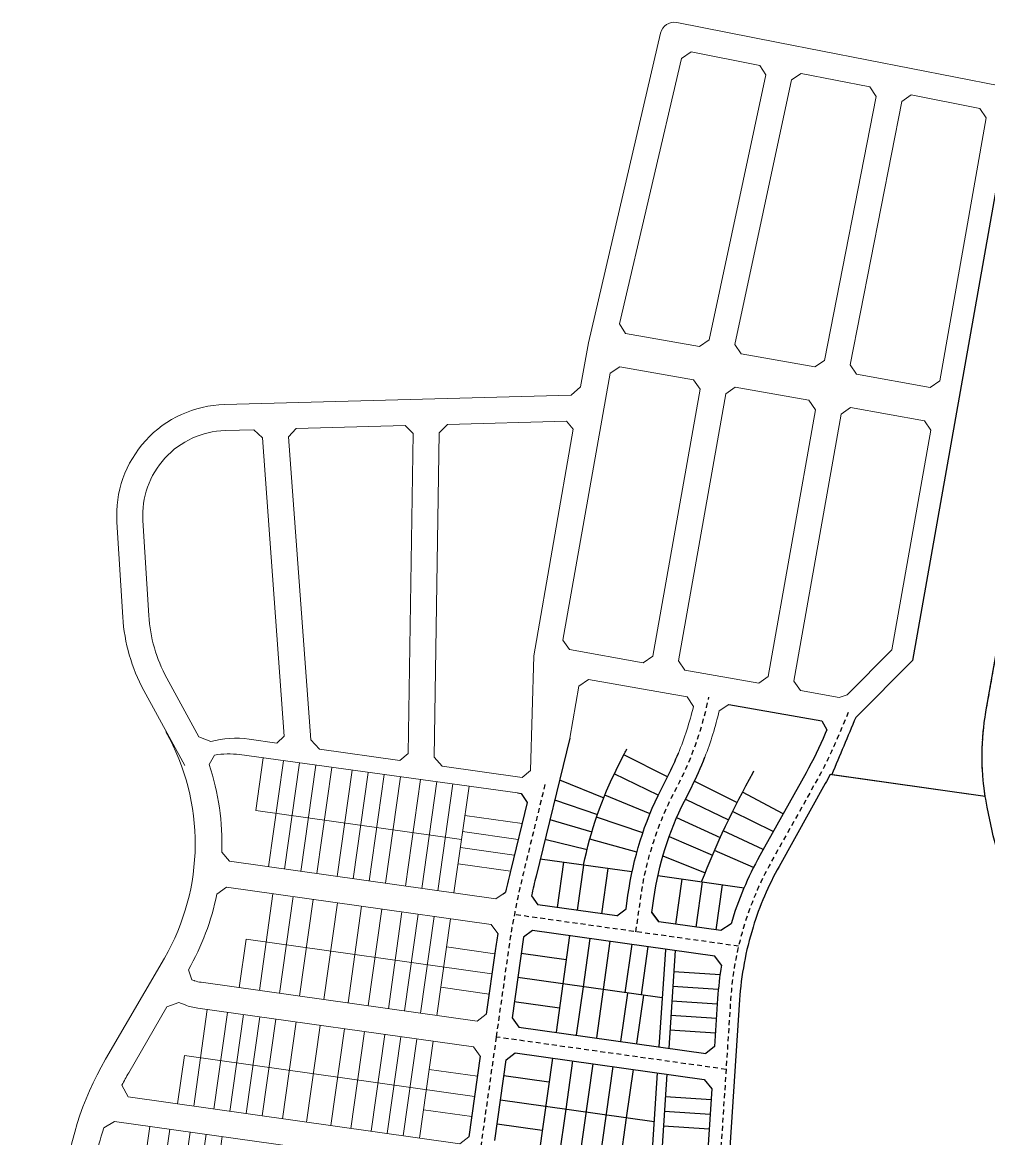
# Model space of a CAD drawing. Extents: x 296374 to 298792, y 6267790 to 6270844.
# Drawn here: x 296643 to 297236, y 6270157 to 6270843 of the extents above; entities that cross this region are included whole.
import ezdxf

# ---------------------------------------------------------------- set-up
doc = ezdxf.new("R2010")
doc.units = 0
doc.linetypes.add('Dash', pattern=[5, 3, -2])
for name, color, linetype in [('_User_xref', 6, 'Continuous'), ('X-Masterplan_LotLayout_P2$0$D-LO-Stage 34', 252, 'Continuous'), ('X-Masterplan_LotLayout_P2$0$D-RD-Future_BDY', 251, 'Continuous'), ('X-Masterplan_LotLayout_P2$0$D-RD-Future_CL', 251, 'Dash'), ('X-Masterplan_LotLayout_P2$0$D-RD-P3_BDY', 251, 'Continuous'), ('X-Masterplan_LotLayout_P2$0$D-RD-Stage34_BDY', 252, 'Continuous'), ('X-Masterplan_LotLayout_P2$0$D-RD-Stage37_BDY', 251, 'Continuous')]:
    doc.layers.add(name, color=color, linetype=linetype)

# ---------------------------------------------------------------- blocks, each defined once
blk = doc.blocks.new('X-Masterplan_LotLayout_P2')
at = {"layer": 'X-Masterplan_LotLayout_P2$0$D-LO-Stage 34'}
for p, q in [((297017.22, 6270321), (296960.9, 6270328.93)), ((296975.18, 6270326.92), (296971.28, 6270299.19)), ((296987.56, 6270325.18), (296983.65, 6270297.45)), ((297002.41, 6270323.08), (296998.51, 6270295.36)), ((297033.09, 6270318.76), (297086.13, 6270311.29)), ((297047.94, 6270316.67), (297044.04, 6270288.94)), ((297060.32, 6270314.93), (297056.42, 6270287.2)), ((297072.7, 6270313.18), (297068.79, 6270285.46)), ((296979.01, 6270281.95), (296970.64, 6270222.53)), ((296991.39, 6270280.2), (296987.21, 6270250.5)), ((297003.77, 6270278.46), (296995.4, 6270219.04)), ((297017.14, 6270276.58), (297012.95, 6270246.87)), ((297027.04, 6270275.18), (297022.85, 6270245.47)), ((297037.78, 6270273.22), (297033.87, 6270213.63)), ((297043.77, 6270272.82), (297039.83, 6270212.79)), ((296976.92, 6270267.09), (296949.19, 6270271)), ((296974.83, 6270252.24), (296947.1, 6270256.14)), ((297035.84, 6270243.64), (296974.83, 6270252.24)), ((296987.21, 6270250.5), (296983.02, 6270220.79)), ((297014.44, 6270246.66), (297010.25, 6270216.95)), ((297024.34, 6270245.26), (297020.15, 6270215.56)), ((296972.74, 6270237.39), (296945.01, 6270241.29)), ((296968.41, 6270206.69), (296960.04, 6270147.27)), ((296980.79, 6270204.94), (296976.6, 6270175.24)), ((296993.17, 6270203.2), (296984.8, 6270143.79)), ((297005.55, 6270201.46), (296997.18, 6270142.04)), ((297017.92, 6270199.71), (297013.74, 6270170.01)), ((296966.32, 6270191.84), (296938.59, 6270195.74)), ((296964.23, 6270176.98), (296936.5, 6270180.89)), ((297030.85, 6270167.6), (296964.23, 6270176.98)), ((296976.6, 6270175.24), (296972.42, 6270145.53)), ((297013.74, 6270170.01), (297009.55, 6270140.3)), ((296962.13, 6270162.13), (296934.41, 6270166.03))]:
    blk.add_line(p, q, dxfattribs=at)
at = {"layer": 'X-Masterplan_LotLayout_P2$0$D-LO-Stage 34', "flags": 128}
for points in [[(296987.56, 6270325.18, -0.067159), (297008.45, 6270385.3), (297012.72, 6270393.74, 0.005093), (297014.18, 6270396.7, 0.005093)], [(297060.07, 6270314.96, -0.034541), (297091.7, 6270382.13), (297092.22, 6270383.07)]]:
    blk.add_lwpolyline(points, format="xyb", dxfattribs=at)
for points in [[(297039.06, 6270379.35), (297012.29, 6270392.9)], [(296972.76, 6270377.5), (296999.96, 6270366.57)], [(297033.45, 6270368.18), (297006.43, 6270381.21)], [(297055.68, 6270376.85), (297081.81, 6270363.58)], [(297110.18, 6270356.78), (297085.1, 6270369.94)], [(296969.79, 6270365.36), (296996.07, 6270356.2)], [(297028.36, 6270356.76), (297000.6, 6270368.15)], [(297050.07, 6270365.68), (297076.56, 6270352.95)], [(297023.97, 6270345.06), (296995.58, 6270354.76)], [(297104.06, 6270345.81), (297079.09, 6270358.15)], [(296966.83, 6270353.22), (296992.64, 6270345.56)], [(297044.72, 6270354.38), (297071.54, 6270342.21)], [(296963.86, 6270341.08), (296989.7, 6270334.71)], [(297020.28, 6270333.12), (296991.36, 6270341.09)], [(297040.11, 6270342.76), (297066.77, 6270331.37)], [(297097.93, 6270334.82), (297073.37, 6270346.2)], [(297091.92, 6270323.72), (297067.96, 6270334.13)], [(297036.27, 6270330.86), (297062.24, 6270320.44)], [(297042.92, 6270259.9), (297071.39, 6270258.04)], [(297042.33, 6270250.92), (297070.27, 6270249.09)], [(297041.74, 6270241.94), (297069.68, 6270240.11)], [(297041.15, 6270232.96), (297069.09, 6270231.13)], [(297040.56, 6270223.98), (297068.5, 6270222.15)], [(297032.82, 6270197.62), (297028.88, 6270137.58)], [(297038.78, 6270196.78), (297034.84, 6270136.74)], [(297037.88, 6270183.12), (297065.82, 6270181.29)], [(297037.3, 6270174.14), (297065.24, 6270172.3)], [(297036.71, 6270165.16), (297064.65, 6270163.32)]]:
    blk.add_lwpolyline(points, dxfattribs=at)
at = {"layer": 'X-Masterplan_LotLayout_P2$0$D-RD-Future_BDY', "lineweight": 0}
for p, q in [((297107.03, 6270830.48), (297044.73, 6270842.65)), ((297034.82, 6270836.24), (296990.49, 6270646.04)), ((296985.76, 6270618.98), (296990.49, 6270646.04)), ((296979.91, 6270613.92), (296985.76, 6270618.98)), ((296979.91, 6270613.92), (296766.95, 6270608.06)), ((296898.89, 6270590.69), (296895.82, 6270391.58)), ((296700.95, 6270535.89), (296704.56, 6270477.5)), ((297149.54, 6270429.83), (297176.95, 6270457.44)), ((296717.55, 6270432.45), (296742.7, 6270386.34)), ((296790.89, 6270391.05), (296786.33, 6270358.67)), ((296803.28, 6270389.35), (296794.09, 6270324.15)), ((296895.82, 6270391.58), (296900.69, 6270385.89)), ((296813.18, 6270387.99), (296803.99, 6270322.76)), ((296823.09, 6270386.62), (296813.9, 6270321.36)), ((296833, 6270385.26), (296823.8, 6270319.97)), ((296845.38, 6270383.56), (296836.18, 6270318.22)), ((296855.29, 6270382.19), (296846.08, 6270316.83)), ((296865.19, 6270380.83), (296855.98, 6270315.43)), ((296875.1, 6270379.47), (296865.88, 6270314.04)), ((296887.48, 6270377.77), (296878.26, 6270312.3)), ((296897.4, 6270376.47), (296888.16, 6270310.9)), ((296907.3, 6270375.07), (296898.07, 6270309.51)), ((296917.2, 6270373.68), (296907.97, 6270308.11)), ((296912.58, 6270340.89), (296786.33, 6270358.67)), ((296949.76, 6270350.8), (296914.68, 6270355.74)), ((296947.38, 6270341.04), (296913.28, 6270345.84)), ((296945, 6270331.27), (296911.89, 6270335.94)), ((296942.61, 6270321.51), (296910.49, 6270326.03)), ((296931.26, 6270258.38), (296780.25, 6270279.65)), ((296933, 6270270.75), (296903.3, 6270274.94)), ((296929.51, 6270246), (296899.81, 6270250.18)), ((296920.66, 6270183.12), (296742.42, 6270208.23)), ((296922.4, 6270195.5), (296892.69, 6270199.68)), ((296918.91, 6270170.74), (296889.21, 6270174.93))]:
    blk.add_line(p, q, dxfattribs=at)
for points in [[(297243.12, 6270803.88), (297107.03, 6270830.48)], [(297064.64, 6270647.78), (297099.58, 6270810.54), (297095.72, 6270816.38), (297053.66, 6270824.6), (297047.62, 6270820.69), (297009.6, 6270657.54)], [(297080.4, 6270644.98), (297115.28, 6270807.47)], [(297115.28, 6270807.47), (297121.24, 6270811.4)], [(297121.24, 6270811.4), (297163.29, 6270803.18)], [(297163.29, 6270803.18), (297167.24, 6270797.31)], [(297167.24, 6270797.31), (297135.45, 6270635.22)], [(297151.21, 6270632.43), (297182.94, 6270794.24)], [(297182.94, 6270794.24), (297188.81, 6270798.19)], [(297188.81, 6270798.19), (297230.86, 6270789.97)], [(297230.86, 6270789.97), (297234.9, 6270784.09)], [(297234.9, 6270784.09), (297206.26, 6270622.66)], [(297013.38, 6270651.8), (297009.6, 6270657.54)], [(297013.38, 6270651.8), (297058.67, 6270643.76)], [(297058.67, 6270643.76), (297064.64, 6270647.78)], [(297084.28, 6270639.22), (297080.4, 6270644.98)], [(297129.57, 6270631.19), (297084.28, 6270639.22)], [(297003.95, 6270627.27), (297009.75, 6270631.32)], [(297009.75, 6270631.32), (297055.04, 6270623.28)], [(297135.45, 6270635.22), (297129.57, 6270631.19)], [(297155.17, 6270626.65), (297151.21, 6270632.43)], [(296974.87, 6270463.33), (297003.95, 6270627.27)], [(297055.04, 6270623.28), (297059.09, 6270617.49)], [(297200.46, 6270618.61), (297155.17, 6270626.65)], [(297206.26, 6270622.66), (297200.46, 6270618.61)], [(297030.01, 6270453.55), (297059.09, 6270617.49)], [(297074.85, 6270614.69), (297080.64, 6270618.74)], [(297125.94, 6270610.71), (297080.64, 6270618.74)], [(297045.77, 6270450.75), (297074.85, 6270614.69)], [(297129.99, 6270604.91), (297125.94, 6270610.71)], [(297129.99, 6270604.91), (297100.91, 6270440.97)], [(297145.74, 6270602.12), (297116.66, 6270438.17)], [(297145.74, 6270602.12), (297151.54, 6270606.17)], [(297151.54, 6270606.17), (297196.83, 6270598.13)], [(296811.02, 6270593.27), (296877.96, 6270595.11)], [(296877.96, 6270595.11), (296882.88, 6270590.25)], [(296898.89, 6270590.69), (296903.97, 6270595.82)], [(296900.69, 6270385.89), (296949.78, 6270378.97), (296954.88, 6270383.27), (296956.92, 6270453.72), (296981.24, 6270593.05), (296977.1, 6270597.83), (296903.97, 6270595.82)], [(297196.83, 6270598.13), (297200.88, 6270592.33)], [(296767.39, 6270592.07), (296785.02, 6270592.56)], [(296790.38, 6270587.71), (296785.02, 6270592.56)], [(296806.39, 6270588.15), (296811.02, 6270593.27)], [(296819.99, 6270402.19), (296806.39, 6270588.15)], [(296882.88, 6270590.25), (296879.85, 6270393.83)], [(297176.95, 6270457.44), (297200.88, 6270592.33)], [(296803.78, 6270404.47), (296790.38, 6270587.71)], [(296720.53, 6270478.48), (296716.92, 6270536.88)], [(296978.92, 6270457.53), (296974.87, 6270463.33)], [(296978.92, 6270457.53), (297024.22, 6270449.5)], [(297024.22, 6270449.5), (297030.01, 6270453.55)], [(297049.82, 6270444.95), (297045.77, 6270450.75)], [(297049.82, 6270444.95), (297095.11, 6270436.92)], [(296751.33, 6270403.93), (296731.59, 6270440.11)], [(296984.71, 6270435.18), (296990.5, 6270439.23)], [(296990.5, 6270439.23), (297051.18, 6270428.46)], [(297095.11, 6270436.92), (297100.91, 6270440.97)], [(297120.71, 6270432.38), (297116.66, 6270438.17)], [(296979.05, 6270403.26), (296984.71, 6270435.18)], [(297120.71, 6270432.38), (297144.58, 6270428.14)], [(297055.02, 6270422.7), (297051.18, 6270428.46)], [(297070.8, 6270419.9), (297076.79, 6270423.92)], [(297144.58, 6270428.14), (297149.54, 6270429.83)], [(296751.33, 6270403.93), (296758.59, 6270401.07)], [(296799.19, 6270400.18), (296803.78, 6270404.47)], [(296799.19, 6270400.18), (296782.11, 6270402.59)], [(296825.3, 6270396.51), (296819.99, 6270402.19)], [(296874.82, 6270389.53), (296825.3, 6270396.51)], [(296874.82, 6270389.53), (296879.85, 6270393.83)], [(296796.81, 6270307.61), (296788.44, 6270248.2)], [(296933.7, 6270304.49), (296938.17, 6270307.63)], [(296809.19, 6270305.87), (296800.82, 6270246.45)], [(296821.57, 6270304.12), (296813.2, 6270244.71)], [(296836.42, 6270302.03), (296828.05, 6270242.62)], [(296851.27, 6270299.94), (296842.9, 6270240.53)], [(296863.65, 6270298.2), (296855.28, 6270238.78)], [(296876.03, 6270296.45), (296867.66, 6270237.04)], [(296885.93, 6270295.06), (296877.56, 6270235.64)], [(296895.83, 6270293.66), (296887.46, 6270234.25)], [(296905.74, 6270292.27), (296897.37, 6270232.85)], [(296930.73, 6270288.75), (296934.86, 6270283.12)], [(296780.25, 6270279.65), (296776.06, 6270249.94)], [(296756.5, 6270236.54), (296748.13, 6270177.12)], [(296750.58, 6270237.37), (296919.89, 6270213.52), (296924.1, 6270207.94)], [(296768.88, 6270234.79), (296760.51, 6270175.38)], [(296778.78, 6270233.4), (296770.41, 6270173.99)], [(296788.69, 6270232), (296780.32, 6270172.59)], [(296798.59, 6270230.61), (296790.22, 6270171.2)], [(296810.97, 6270228.87), (296802.6, 6270169.45)], [(296825.82, 6270226.77), (296817.45, 6270167.36)], [(296840.67, 6270224.68), (296832.3, 6270165.27)], [(296853.05, 6270222.94), (296844.68, 6270163.52)], [(296865.43, 6270221.19), (296857.06, 6270161.78)], [(296875.33, 6270219.8), (296866.96, 6270160.39)], [(296885.23, 6270218.41), (296876.86, 6270158.99)], [(296895.14, 6270217.01), (296886.77, 6270157.6)], [(296742.42, 6270208.23), (296738.23, 6270178.52)], [(296712.78, 6270105.35), (296721.15, 6270164.77)], [(296733.53, 6270163.02), (296725.16, 6270103.61)], [(296745.9, 6270161.28), (296737.53, 6270101.87)], [(296755.81, 6270159.89), (296747.44, 6270100.47)], [(296765.71, 6270158.49), (296757.34, 6270099.08)]]:
    blk.add_lwpolyline(points, dxfattribs=at)
at = {"layer": 'X-Masterplan_LotLayout_P2$0$D-RD-Future_BDY'}
blk.add_lwpolyline([(297266.18, 6270596.9), (297296.93, 6270770.24), (297292.93, 6270776.26), (297253.85, 6270785.06), (297248.1, 6270781.24), (297189.51, 6270450.92), (297154.76, 6270415.92, 0.000318), (297139.99, 6270380.78), (297234.24, 6270367.54, -0.083775), (297234.67, 6270419.28)], format="xyb", close=True, dxfattribs=at)
at = {"layer": 'X-Masterplan_LotLayout_P2$0$D-RD-Future_BDY', "lineweight": 0}
for points in [[(296767.39, 6270592.07, 0.424315), (296716.92, 6270536.88)], [(296720.53, 6270478.48, 0.109836), (296731.59, 6270440.11)], [(297045.76, 6270393.89, 0.039466), (297055.02, 6270422.7, 0.039466)], [(297062.07, 6270391.6, 0.035643), (297070.8, 6270419.9, 0.035643)], [(296642.88, 6269834.47), (296668.16, 6270124.12, -0.110155), (296694.05, 6270205.95), (296730.13, 6270268.11, 0.265721), (296731.02, 6270407.09, 0.264719)], [(296782.11, 6270402.59, 0.102669), (296758.59, 6270401.07)], [(296933.7, 6270304.49), (296770.07, 6270327.54), (296765.36, 6270333.23, 0.087403), (296757.71, 6270386.95), (296760.96, 6270392.78, -0.077377), (296776.34, 6270393.05), (296946.92, 6270369.59)], [(296930.73, 6270288.75), (296768.21, 6270311.64), (296762.35, 6270307.42, -0.080021), (296744.87, 6270260.85), (296747.06, 6270254.8), (296748.3, 6270254.35, 0.004845), (296748.71, 6270254.2, 0.048045), (296752.81, 6270253.22), (296922.12, 6270229.37), (296927.77, 6270233.62)], [(296917.09, 6270158.3), (296911.52, 6270154.11), (296707.78, 6270182.81), (296704.03, 6270190.06, -0.012083), (296708.23, 6270197.72), (296731.7, 6270238.15), (296738.9, 6270240.75), (296742.8, 6270239.32, 0.052902), (296750.58, 6270237.37, -0.999998), (296750.58, 6270237.37)], [(296684.5, 6270122.78, -0.058098), (296692.97, 6270163.78), (296699.56, 6270167.81), (296909.29, 6270138.27), (296913.48, 6270132.71)]]:
    blk.add_lwpolyline(points, format="xyb", dxfattribs=at)
at = {"layer": 'X-Masterplan_LotLayout_P2$0$D-RD-Future_BDY', "flags": 128}
blk.add_lwpolyline([(297061.35, 6270389.78, 0.002353), (297062.07, 6270391.6, 0.002353)], format="xyb", dxfattribs=at)
at = {"layer": 'X-Masterplan_LotLayout_P2$0$D-RD-Future_BDY', "lineweight": 0}
for centre, radius, start, end in [((297043.1, 6270834.31), 8.5, 78.94142, 166.87995), ((296768.82, 6270540.09), 68, 91.57405, 183.54305), ((296812.36, 6270484.17), 108, 183.54305, 208.61509)]:
    blk.add_arc(centre, radius, start, end, dxfattribs=at)
at = {"layer": 'X-Masterplan_LotLayout_P2$0$D-RD-Future_CL', "flags": 128}
for points in [[(297234.26, 6270367.42, -0.083977), (297234.67, 6270419.28), (297266.18, 6270596.9)], [(297019.74, 6270284.29), (297022.76, 6270305.73, -0.082323), (297042.35, 6270368.14), (297046.62, 6270376.58, 0.060673), (297063.08, 6270422.05)], [(297150.1, 6270419.04), (297143.32, 6270402.9, -0.027788), (297131.16, 6270377.94), (297102.8, 6270327.14, 0.111345), (297077.87, 6270242.76), (297065.08, 6270047.68)], [(296963.85, 6270374.74), (296950.57, 6270320.39, 0.024899), (296941.19, 6270271.51), (296933.88, 6270219.63)]]:
    blk.add_lwpolyline(points, format="xyb", dxfattribs=at)
for points in [[(297063.08, 6270422.05), (297064.55, 6270428.42)], [(297082.75, 6270275.41), (296945.03, 6270294.81)], [(296933.88, 6270219.63), (296914.49, 6270081.99)], [(297075.05, 6270199.75), (296933.88, 6270219.63)]]:
    blk.add_lwpolyline(points, dxfattribs=at)
at = {"layer": 'X-Masterplan_LotLayout_P2$0$D-RD-P3_BDY', "flags": 128}
for points in [[(297076.79, 6270423.92), (297133.93, 6270413.78)], [(297133.93, 6270413.78), (297136.91, 6270408.3)]]:
    blk.add_lwpolyline(points, dxfattribs=at)
for points in [[(297234.26, 6270367.42), (297138.96, 6270380.8, -0.006169), (297135.96, 6270375.26), (297107.61, 6270324.46, 0.052426), (297091.61, 6270287.06, 0.052426)], [(297257.19, 6270301.65, -0.097285), (297238.47, 6270346.26), (297235.49, 6270360.7, -0.008146), (297234.55, 6270365.68, -0.002832), (297234.26, 6270367.42)]]:
    blk.add_lwpolyline(points, format="xyb", dxfattribs=at)
at = {"layer": 'X-Masterplan_LotLayout_P2$0$D-RD-Stage34_BDY', "flags": 128}
for points in [[(296979.05, 6270403.26), (296958.35, 6270318.49, 0.006282), (296955.56, 6270306.44)], [(297136.91, 6270408.3), (297135.95, 6270406, -0.027788), (297124.17, 6270381.84), (297095.82, 6270331.04, 0.054825), (297078.13, 6270289.14)], [(297013.63, 6270298.28), (297014.84, 6270306.84, -0.082323), (297035.21, 6270371.75), (297039.49, 6270380.19, 0.019628), (297045.76, 6270393.89, 0.019628)], [(297029.47, 6270296.04), (297030.68, 6270304.61, -0.082323), (297049.49, 6270364.53), (297053.76, 6270372.97, 0.024538), (297062.07, 6270391.6, 0.024538)], [(296946.92, 6270369.59), (296949.16, 6270369.28), (296952.93, 6270363.74), (296942.8, 6270322.28, 0.006869), (296939.68, 6270308.68)], [(297033.73, 6270290.4), (297029.47, 6270296.04), (297030.68, 6270304.61, -0.082323)], [(296934.86, 6270283.12, 0.005221), (296933.27, 6270272.63), (296927.77, 6270233.62)], [(297072.26, 6270263.76, 0.024795), (297069.89, 6270243.28), (297067.96, 6270213.86)]]:
    blk.add_lwpolyline(points, format="xyb", dxfattribs=at)
for points in [[(296938.17, 6270307.63), (296939.68, 6270308.68)], [(296955.56, 6270306.44), (296959.48, 6270300.86)], [(297007.98, 6270294.02), (296959.48, 6270300.86)], [(297007.98, 6270294.02), (297013.63, 6270298.28)], [(297029.47, 6270296.04), (297033.73, 6270290.4)], [(297071.81, 6270285.03), (297033.73, 6270290.4)], [(297078.13, 6270289.14), (297071.81, 6270285.03)], [(296950.59, 6270280.9), (296943.61, 6270231.39)], [(296956.24, 6270285.15), (296950.59, 6270280.9)], [(297068.19, 6270269.38), (296956.24, 6270285.15)], [(297072.26, 6270263.76), (297068.19, 6270269.38)], [(296943.61, 6270231.39), (296947.87, 6270225.74)], [(296947.87, 6270225.74), (297062.68, 6270209.57)], [(297067.96, 6270213.86), (297062.68, 6270209.57)], [(296924.1, 6270207.94), (296924.14, 6270207.87), (296917.17, 6270158.36), (296917.09, 6270158.3)], [(296933.01, 6270156.13), (296939.99, 6270205.64)], [(296945.64, 6270209.9), (297061.63, 6270193.56), (297066.26, 6270187.87), (297062.97, 6270137.81), (297057.69, 6270133.52), (296937.27, 6270150.48)], [(296939.99, 6270205.64), (296945.64, 6270209.9)]]:
    blk.add_lwpolyline(points, dxfattribs=at)
at = {"layer": 'X-Masterplan_LotLayout_P2$0$D-RD-Stage37_BDY', "flags": 128}
blk.add_lwpolyline([(297091.61, 6270287.06, 0.058577), (297083.36, 6270242.4), (297072.28, 6270073.53), (297076.12, 6270064.97), (297077.75, 6270061.5), (297084.99, 6270059.71), (297217.1, 6270073.48, 0.123462), (297303.98, 6270105.15), (297365.13, 6270146.56), (297369.05, 6270152.77), (297369.8, 6270163.49), (297367.68, 6270174.16), (297361.61, 6270183.12, 0.063686), (297278.65, 6270277.25), (297278.52, 6270277.36, -0.06465), (297257.19, 6270301.65)], format="xyb", dxfattribs=at)

msp = doc.modelspace()

# ---------------------------------------------------------------- block references
at = {"layer": '_User_xref', "color": 6}
msp.add_blockref('X-Masterplan_LotLayout_P2', (0, 0), dxfattribs=at)

doc.saveas('drawing.dxf')
